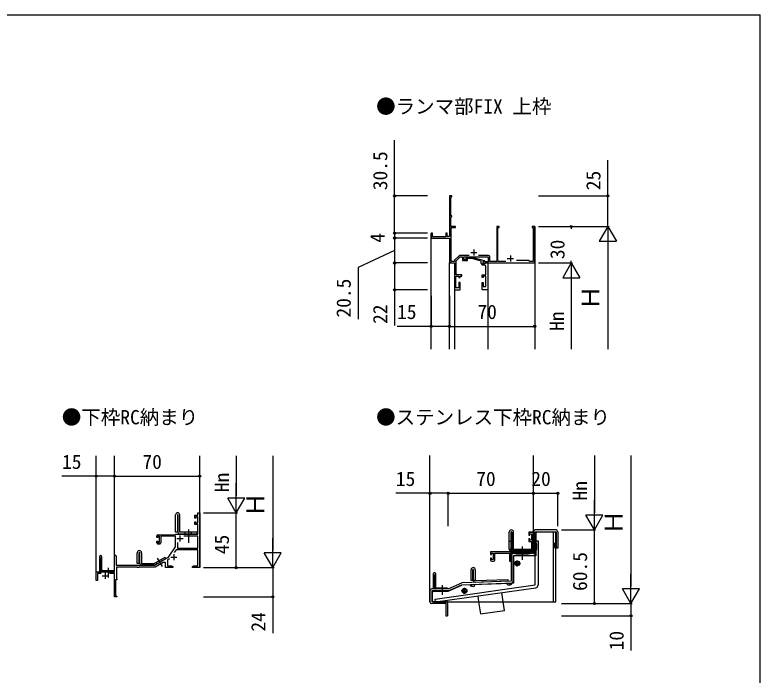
# Model space of a CAD drawing. Units: millimetres, scale not verified. Extents: x -700 to 700, y -1044 to 1038.
# Drawn here: x 88 to 700, y 455 to 996 of the extents above; entities that cross this region are included whole.
import ezdxf
from ezdxf.enums import TextEntityAlignment as Align

# ---------------------------------------------------------------- set-up
doc = ezdxf.new("R2010")
doc.units = ezdxf.units.MM
doc.header["$LTSCALE"] = 6
for name, color, linetype in [('0-1_USER1', 3, 'Continuous'), ('0-2_YKK_11', 7, 'Continuous'), ('0-3_YKK_12', 2, 'Continuous'), ('0-4_YKK_13', 4, 'Continuous'), ('0-5_YKK_D', 6, 'Continuous'), ('0-6_YKK_ZWAK', 7, 'Continuous')]:
    doc.layers.add(name, color=color, linetype=linetype)
doc.styles.add('ＭＳ ゴシック', font='')
doc.styles.get('ＭＳ ゴシック').set_extended_font_data('MS Gothic')

msp = doc.modelspace()

# ---------------------------------------------------------------- linework, layer by layer
at = {"layer": '0-2_YKK_11'}
for p, q in [((462.5, 801.632), (467.5, 801.632)), ((465, 804.132), (465, 799.132)), ((477.1, 799.132), (468.775, 799.132)), ((492.5, 796.632), (497.5, 796.632)), ((495, 799.132), (495, 794.132)), ((473.77, 791.132), (472.6, 791.132)), ((223.8, 569.332), (223.8, 564.332)), ((221.3, 566.832), (226.3, 566.832)), ((207.2, 562.332), (205.7, 562.332)), ((216.3, 551.532), (221.3, 551.532)), ((218.8, 554.032), (218.8, 549.032)), ((479.7, 548.333), (481.2, 548.333)), ((162.5, 538.732), (162.5, 533.732)), ((160, 536.232), (165, 536.232))]:
    msp.add_line(p, q, dxfattribs=at)
for points in [[(461.225, 799.132), (453.162, 799.132), (449.2, 795.171), (449.2, 794.232), (446.3, 794.232), (446.3, 822.032), (450, 822.032), (450, 822.932), (446.2, 822.932), (446.2, 830.932), (447, 830.932), (447, 831.632), (446.2, 831.632), (446.2, 847.232), (447, 847.232), (447, 847.932), (445, 847.932), (445, 814.632), (443, 814.632), (443, 817.432), (442, 817.432), (442, 814.432), (431, 814.432), (431, 817.432), (430, 817.432), (430, 813.432), (445, 813.432), (445, 792.932), (449.2, 792.932), (449.2, 770.932), (453.8, 770.932), (453.8, 776.932), (452.8, 776.932), (452.8, 772.432), (450.2, 772.432), (450.2, 782.132), (452.8, 782.132), (452.8, 780.932), (453.8, 780.932), (453.8, 782.132)], [(453.8, 782.132), (455.3, 782.132), (455.3, 783.132), (450.5, 783.132), (450.5, 794.632), (453.8, 797.932), (455.7, 797.932), (455.7, 794.932), (459.9, 794.932), (459.9, 795.932), (456.7, 795.932), (456.7, 797.932), (476.9, 797.932), (476.9, 793.932), (474.594, 793.932), (474.4, 794.082), (474.206, 794.232), (473.266, 794.232), (472.4, 793.732), (472.4, 792.932), (515, 792.932), (515, 822.932), (513, 822.932), (513, 822.032), (513.7, 822.032), (513.7, 794.132), (510.9, 794.132), (510, 795.032), (500.124, 795.032)], [(491.225, 794.132), (484.7, 794.132), (484.7, 822.032), (485.8, 822.032), (485.8, 822.932), (483.8, 822.932), (483.8, 794.132), (478.1, 794.132), (478.1, 798.132)], [(458.776, 796.957), (459.551, 797.732), (463.497, 797.732), (473.6, 795.025), (473.6, 794.425), (472.4, 793.732), (472.4, 792.432), (474.2, 792.432), (474.4, 792.632), (474.7, 792.932), (476.4, 792.932)], [(471.1, 792.632), (471.1, 794.453), (463.339, 796.532), (460.049, 796.532), (459.624, 796.108)], [(476.4, 792.932), (476.4, 770.932), (471.8, 770.932), (471.8, 776.932), (472.8, 776.932), (472.8, 773.632), (474.77, 773.632), (474.77, 782.132), (472.8, 782.132), (472.8, 780.932), (471.8, 780.932), (471.8, 783.132), (474.77, 783.132), (474.77, 786.974), (474.89, 787.157), (474.89, 787.707), (474.77, 787.891), (474.77, 787.974), (474.89, 788.157), (474.89, 788.707), (474.77, 788.891), (474.77, 790.132)], [(205.7, 569.932), (220, 569.932), (220.2, 570.132), (220.5, 570.432), (238.37, 570.432), (238.37, 578.332), (236.1, 578.332), (236.1, 580.632), (236.9, 580.632), (236.9, 579.532), (238.37, 579.532), (238.37, 584.732), (236.9, 584.732), (236.9, 583.632), (236.1, 583.632), (236.1, 585.932), (238.37, 585.932), (238.37, 587.932), (240, 587.932), (240, 542.932), (237.958, 542.932), (237.775, 543.052), (237.225, 543.052), (237.042, 542.932), (236.958, 542.932), (236.775, 543.052), (236.225, 543.052), (236.042, 542.932), (234, 542.932), (234, 543.932), (235.091, 544.562), (238.37, 544.562), (238.37, 557.632), (220.579, 557.632), (219.057, 555.459)], [(204.7, 563.332), (204.7, 564.632), (205.5, 564.632), (205.5, 563.532), (207, 563.532), (207, 568.732), (205.5, 568.732), (205.5, 567.632), (204.7, 567.632), (204.7, 568.932)], [(513.5, 554.933), (513.5, 570.533), (513.7, 570.733), (514, 571.033), (514, 571.933), (510.1, 571.933), (510.1, 569.633), (510.9, 569.633), (510.9, 570.733), (512.4, 570.733), (512.4, 565.533), (510.9, 565.533), (510.9, 566.633), (510.1, 566.633), (510.1, 564.333), (512.4, 564.333), (512.4, 556.433), (505.371, 556.433), (505.179, 556.29), (504.221, 556.29), (504.029, 556.433), (494.5, 556.433), (494.2, 556.133), (494, 555.933), (478.7, 555.933), (478.7, 553.633), (479.5, 553.633), (479.5, 554.733), (481, 554.733), (481, 549.533), (479.5, 549.533), (479.5, 550.633), (478.7, 550.633), (478.7, 549.333)], [(171.4, 552.232), (171.4, 544.932), (202.9, 544.932), (214.309, 551.52), (220.2, 559.932), (220.2, 568.732), (208.2, 568.732), (208.2, 563.332)], [(221.83, 563.546), (221.83, 558.832), (238.37, 558.832), (238.37, 568.802), (227.086, 568.802)], [(159.118, 538.232), (156, 538.232), (156, 532.432), (155, 532.432), (155, 539.432), (170, 539.432), (170, 552.232)], [(482.2, 549.333), (482.2, 554.733), (494.2, 554.733), (494.2, 548.333), (495.2, 548.333), (495.2, 554.933), (498, 554.933), (498.2, 554.733), (498.5, 554.433), (499.4, 554.433), (499.7, 554.733), (499.9, 554.933), (509.5, 554.933), (509.7, 554.733), (510, 554.433), (510.9, 554.433), (511.2, 554.733), (511.4, 554.933), (513.5, 554.933)], [(215.295, 550.206), (213.63, 549.245), (213.63, 544.562), (216.909, 544.562), (218, 543.932), (218, 542.932), (212, 542.932), (212, 547.232), (210.144, 547.232), (203.337, 543.302), (190.199, 543.302), (189.999, 543.117), (189.8, 542.932), (189, 542.932), (188.801, 543.117), (188.601, 543.302), (171.63, 543.302), (171.63, 533.831), (171.815, 533.632), (172, 533.432), (172, 532.932), (171, 532.932), (171, 519.632), (172, 519.632), (172, 518.932), (170, 518.932), (170, 538.232), (165.882, 538.232)]]:
    msp.add_lwpolyline(points, dxfattribs=at)
for centre, radius, start, end in [((459.2, 796.532), 0.6, 134.99999, 315.00001), ((477.1, 798.132), 1, 0.00001, 89.99999), ((472.6, 792.632), 1.5, 180.00001, 269.99999), ((473.77, 790.132), 1, 0.00001, 89.99999), ((205.7, 568.932), 1, 90.00001, 179.99999), ((205.7, 563.332), 1, 180.00001, 269.99999), ((207.2, 563.332), 1, 270.00001, 359.99999), ((170.7, 552.232), 0.7, 359.99999, 180.00001), ((479.7, 549.333), 1, 180.00001, 269.99999), ((481.2, 549.333), 1, 270.00001, 359.99999)]:
    msp.add_arc(centre, radius, start, end, dxfattribs=at)
at = {"layer": '0-3_YKK_12'}
for p, q in [((515, 822.932), (515, 722.267)), ((430, 722.267), (430, 817.432)), ((446.4, 792.932), (445, 792.932)), ((445, 722.267), (445, 792.932)), ((449.2, 770.932), (449.2, 722.267)), ((476.4, 770.932), (476.4, 722.267)), ((155, 532.432), (155, 634.611)), ((170, 552.931), (170, 634.611)), ((240, 587.932), (240, 634.611)), ((429, 514.913), (429, 634.933)), ((240, 542.932), (240, 587.932)), ((170, 518.932), (170, 532.432))]:
    msp.add_line(p, q, dxfattribs=at)
msp.add_lwpolyline([(510.1, 571.933), (514, 571.933), (514, 634.933)], dxfattribs=at)
at = {"layer": '0-4_YKK_13'}
for p, q in [((220.15, 571.932), (220.15, 586.182)), ((221.65, 586.182), (221.65, 571.932)), ((222.15, 586.182), (222.15, 571.932)), ((221.65, 571.932), (220.15, 571.932)), ((237.9, 570.432), (223.65, 570.432)), ((228.2, 570.432), (228.2, 571.932)), ((230.7, 574.358), (230.7, 563.419)), ((233.2, 570.432), (233.2, 571.932)), ((237.9, 570.432), (237.9, 571.932)), ((494.15, 557.933), (494.15, 572.183)), ((495.65, 557.933), (495.65, 572.183)), ((496.15, 572.183), (496.15, 557.933)), ((514, 572.432), (514, 554.432)), ((532.5, 573.932), (515.5, 573.932)), ((515.5, 554.432), (515.5, 572.432)), ((515.8, 571.133), (516.8, 572.133)), ((515.8, 571.133), (515.8, 552.633)), ((532.2, 572.133), (516.8, 572.133)), ((530.2, 572.133), (530.2, 514.932)), ((532.2, 514.932), (532.2, 572.133)), ((534, 572.432), (534, 558.932)), ((495.65, 564.433), (494.15, 564.433)), ((496.15, 566.933), (497.65, 566.933)), ((497.65, 562.933), (496.15, 562.933)), ((515.5, 564.932), (517.8, 564.932)), ((515.5, 528.761), (515.5, 564.932)), ((517.8, 564.932), (517.8, 528.761)), ((495.65, 557.933), (494.15, 557.933)), ((497.65, 557.933), (496.15, 557.933)), ((504.7, 560.358), (504.7, 549.42)), ((511.9, 556.433), (511.9, 557.933)), ((534, 558.932), (532.5, 558.932)), ((157.9, 539.932), (157.9, 552.131)), ((158.7, 539.932), (158.7, 551.181)), ((159.5, 552.131), (159.5, 540.232)), ((188.75, 546.432), (188.75, 555.182)), ((190.25, 546.432), (190.25, 555.182)), ((190.75, 546.432), (190.75, 555.182)), ((192.25, 555.182), (192.25, 546.432)), ((202.498, 546.432), (211.546, 551.656)), ((205.137, 550.757), (209.107, 543.882)), ((211.546, 551.656), (212.296, 550.357)), ((495.7, 552.932), (495.7, 531.838)), ((514, 554.432), (497.2, 554.432)), ((497.2, 531.838), (497.2, 552.932)), ((497.2, 552.932), (514, 552.932)), ((497.5, 551.633), (497.499, 530.14)), ((497.5, 551.633), (498.5, 552.633)), ((511.9, 556.433), (497.65, 556.433)), ((515.8, 552.633), (498.5, 552.633)), ((190.25, 546.432), (188.75, 546.432)), ((192.25, 546.432), (202.498, 546.432)), ((202.9, 544.932), (192.25, 544.932)), ((202.9, 544.932), (212.296, 550.357)), ((204.935, 546.107), (204.185, 547.406)), ((209.265, 548.607), (208.515, 549.906)), ((498.2, 546.433), (503.2, 546.433)), ((500.7, 543.933), (500.7, 548.933)), ((158.7, 539.932), (157.9, 539.932)), ((169.7, 540.232), (159.5, 540.232)), ((169.7, 539.432), (159.5, 539.432)), ((165, 542.658), (165, 534.719)), ((169.7, 539.432), (169.7, 540.232)), ((462.75, 532.332), (462.75, 541.182)), ((464.25, 532.332), (464.25, 541.182)), ((464.75, 532.31), (464.75, 541.182)), ((466.25, 541.182), (466.25, 532.31)), ((431.9, 526.232), (431.9, 538.132)), ((432.7, 526.232), (432.7, 537.182)), ((433.5, 538.132), (433.5, 526.232)), ((464.25, 532.332), (462.75, 532.332)), ((466.25, 532.31), (464.75, 532.31)), ((432.7, 526.232), (431.9, 526.232)), ((433.307, 517.21), (515.5, 528.761)), ((443.5, 526.232), (433.5, 526.232)), ((433.627, 514.932), (515.82, 526.484)), ((439, 528.658), (439, 520.72)), ((443.5, 525.432), (443.5, 526.232)), ((444, 525.432), (455.211, 530.424)), ((444, 523.932), (455.209, 528.923)), ((444, 523.633), (455.305, 528.666)), ((455.209, 528.923), (495.752, 530.339)), ((495.7, 531.838), (455.211, 530.424)), ((497.499, 530.14), (455.305, 528.666)), ((457.3, 521.433), (457.3, 526.433)), ((429, 523.932), (429, 514.932)), ((444, 525.432), (430.5, 525.432)), ((430.8, 522.633), (431.8, 523.633)), ((430.8, 522.633), (430.8, 515.932)), ((431.8, 523.633), (444, 523.633)), ((443.5, 525.432), (433.5, 525.432)), ((454.8, 523.933), (459.8, 523.933)), ((442, 514.932), (430.5, 514.932)), ((430.8, 515.932), (431.8, 514.932)), ((431.8, 514.932), (532.2, 514.932)), ((433.627, 514.932), (433.307, 517.21)), ((442, 513.432), (430.5, 513.432)), ((442, 513.432), (442, 503.432)), ((443.5, 513.432), (443.5, 503.432)), ((470.374, 504.949), (490.18, 507.733)), ((442, 503.432), (443.5, 503.432))]:
    msp.add_line(p, q, dxfattribs=at)
for points in [[(237.9, 571.932), (223.65, 571.932), (223.65, 586.182)], [(511.9, 557.933), (497.65, 557.933), (497.65, 572.183)], [(515.5, 572.432), (532.5, 572.432), (532.5, 558.932)], [(466.25, 532.31), (492.929, 533.242), (492.982, 531.743), (466.302, 530.811)], [(444, 523.932), (430.5, 523.932), (430.5, 514.932)], [(490.18, 507.733), (489.168, 514.932), (488.092, 522.587)], [(468.287, 519.803), (468.971, 514.932), (470.374, 504.949)]]:
    msp.add_lwpolyline(points, dxfattribs=at)
for points in [[(494.4, 556.933), (494.4, 555.933), (512.4, 555.933), (512.4, 556.933)], [(499.7, 555.182), (499.7, 554.182), (509.7, 554.182), (509.7, 555.182)]]:
    msp.add_lwpolyline(points, close=True, dxfattribs=at)
for centre, radius in [((500.7, 546.433), 2), ((500.7, 546.433), 1.5), ((457.3, 523.933), 2), ((457.3, 523.933), 1.5)]:
    msp.add_circle(centre, radius, dxfattribs=at)
for centre, radius, start, end in [((221.9, 586.182), 1.75, 90, 180), ((221.9, 586.182), 1.75, 0, 90), ((221.9, 586.182), 0.25, 90, 180), ((221.9, 586.182), 0.25, 0, 90), ((223.65, 571.932), 1.5, 180, 270), ((495.9, 572.183), 1.75, 90, 180), ((495.9, 572.183), 0.25, 90, 180), ((495.9, 572.183), 1.75, 0, 90), ((495.9, 572.183), 0.25, 0, 90), ((515.5, 572.432), 1.5, 90, 180), ((532.5, 572.432), 1.5, 0, 90), ((515.491, 562.152), 1.28, 311.40683, 90), ((532.414, 562.13), 1.28, 86.16047, 228.59037), ((190.5, 555.182), 1.75, 90, 180), ((190.5, 555.182), 1.75, 0, 90), ((497.65, 557.933), 1.5, 180, 270), ((515.491, 560.232), 1.28, 311.40963, 90), ((515.491, 558.312), 1.28, 270.42047, 90), ((532.414, 560.21), 1.28, 86.16003, 273.83997), ((158.7, 552.131), 0.8, 0, 180), ((190.5, 555.182), 0.25, 90, 180), ((190.5, 555.182), 0.25, 0, 90), ((497.2, 552.932), 1.5, 90, 180), ((514, 554.432), 1.5, 270, 0), ((192.25, 546.432), 1.5, 180, 270), ((159.5, 540.232), 0.8, 180, 270), ((432.7, 538.132), 0.8, 0, 180), ((464.5, 541.182), 1.75, 90, 180), ((464.5, 541.182), 0.25, 90.00002, 180), ((464.5, 541.182), 1.75, 0, 90), ((464.5, 541.182), 0.25, 0, 90.00002), ((466.25, 532.31), 1.5, 180, 272), ((433.5, 526.232), 0.8, 180, 270), ((463.272, 529.131), 1.5, 179.19364, 291.57818), ((464.471, 529.089), 1.5, 175.98632, 8.01368), ((493.601, 530.264), 1.5, 182, 2), ((494.801, 530.306), 1.5, 248.42182, 2), ((495.7, 531.838), 1.5, 272, 0), ((515.5, 528.761), 2.3, 278, 0), ((430.5, 523.932), 1.5, 90, 180), ((430.5, 514.932), 1.5, 180, 270), ((442, 513.432), 1.5, 0, 90), ((440.773, 515.804), 1.54, 325.48975, 12.88397), ((440.931, 515.861), 2.2, 328.18463, 10.52556), ((441.582, 514.932), 2.2, 328.52274, 360)]:
    msp.add_arc(centre, radius, start, end, dxfattribs=at)
at = {"layer": '0-5_YKK_D'}
for p, q in [((427, 847.932), (399, 847.932)), ((518, 847.932), (576, 847.932)), ((400, 817.432), (400, 820.832)), ((518, 822.932), (576, 822.932)), ((518, 822.932), (546, 822.932)), ((518, 822.932), (576, 822.932)), ((545, 822.932), (545, 821.069)), ((575, 822.932), (568, 810.808)), ((575, 822.932), (582, 810.808)), ((575, 822.932), (575, 798.684)), ((427, 817.432), (399, 817.432)), ((427, 817.432), (399, 817.432)), ((400, 817.432), (400, 813.432)), ((427, 813.432), (399, 813.432)), ((427, 813.432), (399, 813.432)), ((400, 813.432), (400, 810.032)), ((400, 813.432), (400, 792.932)), ((568, 810.808), (582, 810.808)), ((575, 808.932), (575, 722.267)), ((427, 792.932), (399, 792.932)), ((427, 792.932), (399, 792.932)), ((518, 792.932), (546, 792.932)), ((518, 792.932), (546, 792.932)), ((545, 792.932), (538, 780.808)), ((545, 792.932), (545, 794.796)), ((545, 792.932), (552, 780.808)), ((545, 792.932), (545, 768.684)), ((538, 780.808), (552, 780.808)), ((545, 778.932), (545, 722.267)), ((427, 770.932), (399, 770.932)), ((430, 765.871), (430, 739.932)), ((445, 765.871), (445, 739.932)), ((445, 765.871), (445, 739.932)), ((515, 765.871), (515, 739.932)), ((445, 740.932), (515, 740.932)), ((270, 634.611), (270, 601.932)), ((300, 634.611), (300, 556.932)), ((564, 634.933), (564, 587.932)), ((594, 634.933), (594, 527.432)), ((155, 590.932), (155, 618.932)), ((170, 590.932), (170, 618.932)), ((170, 590.932), (170, 618.932)), ((170, 617.932), (240, 617.932)), ((240, 590.932), (240, 618.932)), ((270, 587.932), (270, 612.181)), ((270, 587.932), (263, 600.057)), ((277, 600.057), (263, 600.057)), ((270, 587.932), (277, 600.057)), ((429, 576.932), (429, 604.932)), ((444, 576.932), (444, 604.932)), ((444, 576.932), (444, 604.932)), ((444, 603.932), (514, 603.932)), ((514, 576.932), (514, 604.932)), ((514, 576.932), (514, 604.932)), ((514, 603.932), (534, 603.932)), ((534, 576.932), (534, 604.932)), ((564, 573.932), (564, 598.181)), ((243, 587.932), (271, 587.932)), ((243, 587.932), (271, 587.932)), ((270, 542.932), (270, 587.932)), ((564, 573.932), (557, 586.057)), ((571, 586.057), (557, 586.057)), ((564, 573.932), (571, 586.057)), ((537, 573.932), (565, 573.932)), ((537, 573.932), (565, 573.932)), ((564, 513.432), (564, 573.932)), ((300, 542.932), (300, 567.181)), ((300, 542.932), (293, 555.057)), ((307, 555.057), (293, 555.057)), ((300, 542.932), (307, 555.057)), ((243, 542.932), (301, 542.932)), ((243, 542.932), (271, 542.932)), ((243, 542.932), (301, 542.932)), ((594, 513.432), (594, 537.681)), ((594, 513.432), (587, 525.557)), ((601, 525.557), (587, 525.557)), ((594, 513.432), (601, 525.557)), ((243, 518.932), (301, 518.932)), ((537, 513.432), (595, 513.432)), ((537, 513.432), (565, 513.432)), ((537, 513.432), (595, 513.432)), ((537, 503.432), (595, 503.432))]:
    msp.add_line(p, q, dxfattribs=at)
for points in [[(400, 817.432), (400, 847.932), (400, 893.605)], [(575, 822.932), (575, 847.932), (575, 877.242)], [(400, 803.182), (370, 789.121), (370, 746.848)], [(400, 792.932), (400, 770.932), (400, 741.623)], [(445, 740.932), (430, 740.932), (401.964, 740.932)], [(170, 617.932), (155, 617.932), (126.964, 617.932)], [(444, 603.932), (429, 603.932), (400.964, 603.932)], [(300, 542.932), (300, 518.932), (300, 489.169)], [(594, 513.432), (594, 503.432), (594, 475.032)]]:
    msp.add_lwpolyline(points, dxfattribs=at)
for centre in [(400, 847.932), (575, 847.932), (545, 822.932), (400, 817.432), (400, 817.432), (400, 813.432), (400, 813.432), (400, 792.932), (400, 792.932), (400, 770.932), (430, 740.932), (445, 740.932), (445, 740.932), (515, 740.932), (155, 617.932), (170, 617.932), (170, 617.932), (240, 617.932), (429, 603.932), (444, 603.932), (444, 603.932), (514, 603.932), (514, 603.932), (534, 603.932), (270, 542.932), (300, 518.932), (564, 513.432), (594, 503.432)]:
    msp.add_circle(centre, 0.85, dxfattribs=at)
at = {"layer": '0-6_YKK_ZWAK'}
msp.add_line((-700, 996.5), (700, 996.5), dxfattribs=at)
msp.add_lwpolyline([(-700, -1043.5), (700, -1043.5), (700, 996.5)], dxfattribs=at)

# ---------------------------------------------------------------- texts
at = {"layer": '0-1_USER1', "style": 'ＭＳ ゴシック'}
for s, p in [('●ランマ部FIX 上枠', (384.818, 912.023)), ('●下枠RC納まり', (126.818, 657.023)), ('●ステンレス下枠RC納まり', (384.818, 657.023))]:
    msp.add_text(s, height=11.73, dxfattribs=at).set_placement(p, align=Align.BOTTOM_LEFT)
at = {"layer": '0-5_YKK_D', "style": 'ＭＳ ゴシック'}
for s, height, p in [('30.5', 11.73, (397.5, 852.651)), ('25', 11.73, (572.5, 852.651)), ('4', 11.73, (395.25, 809.569)), ('30', 11.73, (543, 796.114)), ('20.5', 11.73, (367.5, 748.166)), ('Ｈ', 14.66, (572.5, 754.464)), ('22', 11.73, (397.5, 742.942)), ('Hn', 11.73, (542.5, 737.191)), ('Hn', 11.73, (267.5, 604.863)), ('Hn', 11.73, (561.5, 598.024)), ('Ｈ', 14.66, (297.5, 584.635)), ('Ｈ', 14.66, (591.5, 570.046)), ('45', 11.73, (267.5, 553.978)), ('60.5', 11.73, (561.5, 523.819)), ('24', 11.73, (297.5, 490.487)), ('10', 11.73, (591.5, 475.078))]:
    msp.add_text(s, height=height, rotation=90, dxfattribs=at).set_placement(p, align=Align.BOTTOM_LEFT)
for s, p in [('70', (468, 743.432)), ('15', (402.009, 743.432)), ('15', (127.009, 620.432)), ('70', (193, 620.432)), ('15', (401.009, 606.432)), ('70', (467, 606.432)), ('20', (512.182, 606.432))]:
    msp.add_text(s, height=11.73, dxfattribs=at).set_placement(p, align=Align.BOTTOM_LEFT)

doc.saveas('drawing.dxf')
